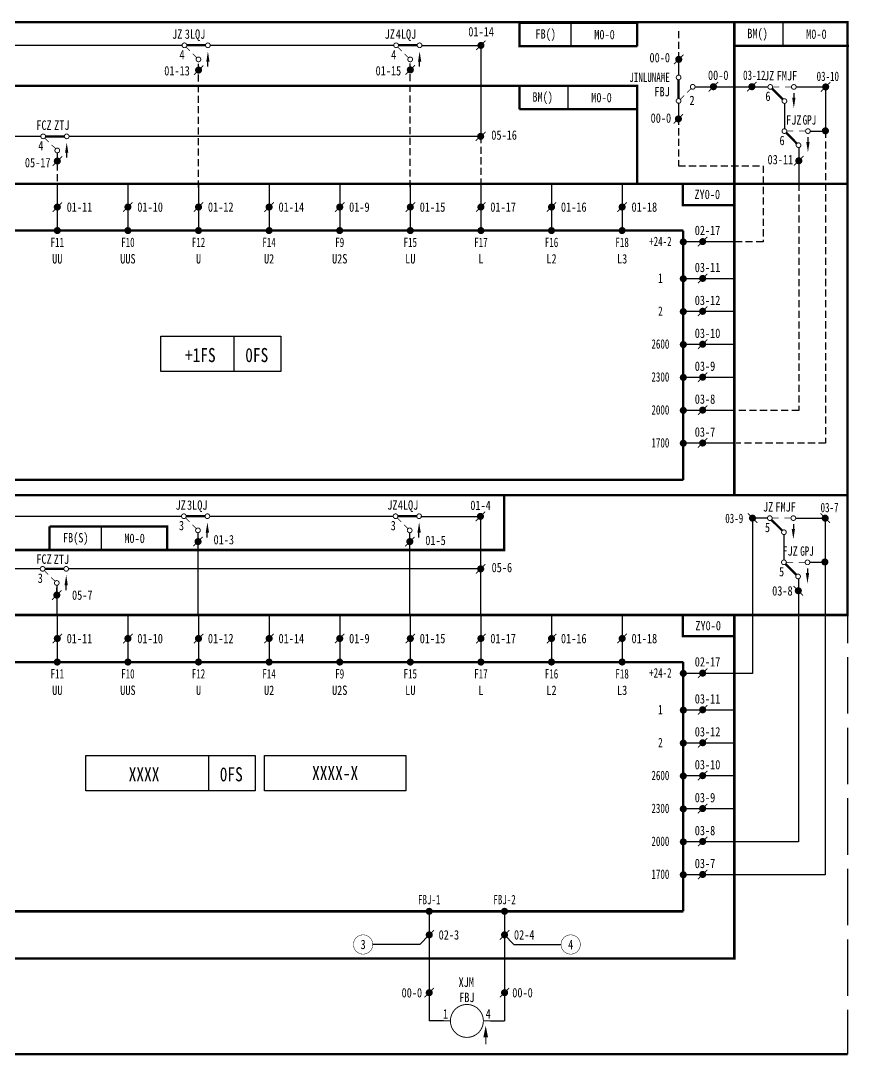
# Model space of a CAD drawing. Header units: millimetres. Extents: x 0 to 451, y -220 to 0.
# Drawn here: x 275 to 451.3, y -219.7 to 0.3 of the extents above; entities that cross this region are included whole.
import ezdxf
from ezdxf.enums import TextEntityAlignment as Align

# ---------------------------------------------------------------- set-up
doc = ezdxf.new("R2010")
doc.units = ezdxf.units.MM
doc.linetypes.add('ACAD_ISO02W100', pattern=[15, 12, -3])
doc.linetypes.add('DASHEDX2', pattern=[1.5, 1, -0.5])
for name, color, linetype in [('define', 7, 'Continuous'), ('hide', 7, 'Continuous'), ('tie', 7, 'Continuous')]:
    doc.layers.add(name, color=color, linetype=linetype)

# ---------------------------------------------------------------- blocks, each defined once
blk = doc.blocks.new('JS')
at = {"const_width": 0.75}
blk.add_lwpolyline([(-0.375, 0, -1), (0.375, 0, -1)], format="xyb", close=True, dxfattribs=at)
at = {"width": 0.7}
blk.add_attdef('Z20', text='', height=2, dxfattribs=at).set_placement((0, 1.5), align=Align.CENTER)
blk = doc.blocks.new('JTX')
at = {"const_width": 0.2}
blk.add_lwpolyline([(0, -2.5), (0, -4)], dxfattribs=at)
blk.add_solid([(-0.5, -2.5), (0.5, -2.5), (0, 0)])
blk = doc.blocks.new('JX')
at = {"const_width": 0.75}
blk.add_lwpolyline([(-0.375, 0, 1), (0.375, 0, 1)], format="xyb", close=True, dxfattribs=at)
at = {"width": 0.7}
blk.add_attdef('Z20', text='', height=2, dxfattribs=at).set_placement((0, -3.5), align=Align.CENTER)

msp = doc.modelspace()

# ---------------------------------------------------------------- linework, layer by layer
at = {"color": 7}
for p, q in [((437.05, -5), (437.05, 0)), ((392.03, -5.09), (392.03, -0.09)), ((247.21, -13.49), (377.73, -13.49)), ((391.39, -18.49), (391.39, -13.49)), ((279.32, -24.26), (255.32, -24.26)), ((372.76, -24.26), (285.32, -24.26)), ((282.82, -34.29), (282.82, -44.29)), ((297.82, -34.29), (297.82, -44.29)), ((312.82, -34.29), (312.82, -44.29)), ((327.82, -34.29), (327.82, -44.29)), ((342.82, -34.29), (342.82, -44.29)), ((357.82, -34.29), (357.82, -44.29)), ((372.82, -34.29), (372.82, -44.29)), ((387.82, -34.29), (387.82, -44.29)), ((402.82, -34.29), (402.82, -44.29)), ((304.84, -66.76), (330.28, -66.76)), ((304.84, -74.26), (304.84, -66.76)), ((320.36, -66.76), (320.36, -74.26)), ((330.28, -66.76), (330.28, -74.26)), ((330.28, -74.26), (304.84, -74.26)), ((292.19, -112.21), (292.19, -107.21)), ((279.21, -116.22), (255.21, -116.22)), ((372.66, -116.22), (285.21, -116.22)), ((282.71, -119.73), (282.71, -126.03)), ((282.71, -121.8), (282.71, -120.23)), ((282.82, -126.03), (282.82, -136.03)), ((297.82, -126.03), (297.82, -136.03)), ((312.82, -126.03), (312.82, -136.03)), ((327.82, -126.03), (327.82, -136.03)), ((342.82, -126.03), (342.82, -136.03)), ((357.82, -126.03), (357.82, -136.03)), ((372.82, -126.03), (372.82, -136.03)), ((387.82, -126.03), (387.82, -136.03)), ((402.82, -126.03), (402.82, -136.03)), ((288.85, -155.9), (324.85, -155.9)), ((288.85, -163.4), (288.85, -155.9)), ((314.94, -155.9), (314.94, -163.4)), ((324.85, -155.9), (324.85, -163.4)), ((324.85, -163.4), (288.85, -163.4)), ((361.84, -189.04), (361.84, -203.04)), ((377.84, -189.04), (377.84, -203.04)), ((361.84, -194.04), (359.84, -196.09)), ((377.84, -194.04), (379.84, -196.09)), ((359.84, -196.09), (349.84, -196.09)), ((379.84, -196.09), (389.84, -196.09)), ((361.84, -203.04), (361.84, -212.34)), ((377.84, -203.04), (377.84, -212.34)), ((364.84, -212.34), (361.84, -212.34)), ((374.84, -212.34), (377.84, -212.34))]:
    msp.add_line(p, q, dxfattribs=at)
at = {"linetype": 'DASHEDX2', "ltscale": 1.5}
for p, q in [((414.84, -7.89), (414.84, -1.31)), ((312.84, -35.11), (312.84, -8.32)), ((357.82, -35.04), (357.82, -8.32)), ((372.82, -24.21), (372.82, -34.42)), ((282.82, -27.77), (282.82, -34.07))]:
    msp.add_line(p, q, dxfattribs=at)
for p, q in [((263.71, -4.9), (309.33, -4.9)), ((315.29, -4.9), (354.3, -4.9)), ((414.77, -17.19), (414.77, -20.55)), ((426.6, -46.71), (415.63, -46.71)), ((426.66, -54.52), (415.63, -54.52)), ((426.66, -61.52), (415.63, -61.52)), ((426.66, -68.52), (415.63, -68.52)), ((426.66, -75.52), (415.63, -75.52)), ((426.66, -82.52), (415.63, -82.52)), ((426.66, -89.52), (415.63, -89.52)), ((263.6, -105.03), (309.22, -105.03)), ((315.18, -105.03), (354.2, -105.03)), ((312.73, -126.12), (312.73, -108.46)), ((357.71, -126.12), (357.71, -108.46)), ((426.6, -138.44), (415.63, -138.44)), ((426.66, -146.26), (415.63, -146.26)), ((426.66, -153.26), (415.63, -153.26)), ((426.66, -160.26), (415.63, -160.26)), ((426.66, -167.26), (415.63, -167.26)), ((426.66, -174.26), (415.63, -174.26)), ((426.66, -181.26), (415.63, -181.26))]:
    msp.add_line(p, q)
at = {"color": 7}
for points, const_width in [([(100.9, 0), (100.9, -219.4), (450.73, -219.4)], 0.5), ([(381.03, -0.09), (406.03, -0.09), (406.03, -5.09)], 0.5), ([(381.03, -0.09), (381.03, -5.09), (406.03, -5.09)], 0.5), ([(426.66, 0.08), (426.66, -34.34)], 0.5), ([(247.21, -0.31), (247.21, -13.49), (406.01, -13.49), (406.01, -34.34)], 0.5), ([(314.32, -4.9), (310.32, -4.9)], 0.5), ([(310.17, -5.25), (311.02, -6.1)], 0.15), ([(359.3, -4.9), (355.3, -4.9)], 0.5), ([(355.15, -5.25), (356, -6.1)], 0.15), ([(311.62, -6.7), (312.46, -7.54)], 0.15), ([(356.6, -6.7), (357.45, -7.54)], 0.15), ([(377.73, -13.49), (406.01, -13.49), (406.01, -34.36)], 0.5), ([(406.01, -13.49), (381.01, -13.49), (381.01, -18.49)], 0.5), ([(406.01, -13.49), (406.01, -18.49), (381.01, -18.49)], 0.5), ([(434.66, -14.1), (436.95, -16.39)], 0.5), ([(436.2, -13.75), (434.8, -13.75)], 0.15), ([(438.8, -13.75), (437.4, -13.75)], 0.15), ([(284.32, -24.26), (280.32, -24.26)], 0.5), ([(437.66, -23.49), (439.95, -25.79)], 0.5), ([(439.2, -23.14), (437.8, -23.14)], 0.15), ([(441.8, -23.14), (440.4, -23.14)], 0.15), ([(280.17, -24.61), (281.02, -25.46)], 0.15), ([(281.62, -26.06), (282.47, -26.9)], 0.15), ([(415.72, -34.34), (415.72, -38.86), (426.59, -38.86)], 0.5), ([(247.1, -100.53), (247.1, -112.21), (377.79, -112.21), (377.79, -100.46)], 0.5), ([(314.21, -105.03), (310.21, -105.03)], 0.5), ([(310.06, -105.39), (310.91, -106.23)], 0.15), ([(359.19, -105.03), (355.19, -105.03)], 0.5), ([(355.05, -105.39), (355.89, -106.23)], 0.15), ([(434.55, -105.79), (436.84, -108.08)], 0.5), ([(436.1, -105.43), (434.7, -105.43)], 0.15), ([(438.7, -105.43), (437.3, -105.43)], 0.15), ([(281.19, -107.21), (306.19, -107.21), (306.19, -112.21)], 0.5), ([(281.19, -107.21), (281.19, -112.21), (306.19, -112.21)], 0.5), ([(311.51, -106.83), (312.35, -107.68)], 0.15), ([(356.49, -106.83), (357.34, -107.68)], 0.15), ([(284.21, -116.22), (280.21, -116.22)], 0.5), ([(280.07, -116.57), (280.91, -117.42)], 0.15), ([(437.55, -115.18), (439.84, -117.47)], 0.5), ([(439.1, -114.83), (437.7, -114.83)], 0.15), ([(441.7, -114.83), (440.3, -114.83)], 0.15), ([(281.51, -118.02), (282.36, -118.86)], 0.15), ([(200.82, -126.03), (200.82, -199.04), (426.66, -199.04), (426.66, -126.03), (200.82, -126.03)], 0.5), ([(415.72, -126.03), (415.72, -130.55), (426.59, -130.55)], 0.5), ([(415.82, -136.03), (227.82, -136.03)], 0.5), ([(415.82, -189.04), (415.82, -136.03)], 0.5), ([(415.82, -189.04), (227.82, -189.04)], 0.5), ([(366.34, -212.34), (364.84, -212.34)], 0.2), ([(373.34, -212.34), (374.84, -212.34)], 0.2)]:
    msp.add_lwpolyline(points, dxfattribs=dict(at, const_width=const_width))
for points, const_width in [([(310.32, -4.9, -1), (309.32, -4.9, -1)], 0.2), ([(315.32, -4.9, -1), (314.32, -4.9, -1)], 0.2), ([(355.3, -4.9, -1), (354.3, -4.9, -1)], 0.2), ([(360.3, -4.9, -1), (359.3, -4.9, -1)], 0.2), ([(313.32, -7.9, -1), (312.32, -7.9, -1)], 0.2), ([(358.3, -7.9, -1), (357.3, -7.9, -1)], 0.2), ([(434.8, -13.75, -1), (433.8, -13.75, -1)], 0.2), ([(439.8, -13.75, -1), (438.8, -13.75, -1)], 0.2), ([(437.8, -16.75, -1), (436.8, -16.75, -1)], 0.2), ([(280.32, -24.26, -1), (279.32, -24.26, -1)], 0.2), ([(285.32, -24.26, -1), (284.32, -24.26, -1)], 0.2), ([(437.8, -23.14, -1), (436.8, -23.14, -1)], 0.2), ([(442.8, -23.14, -1), (441.8, -23.14, -1)], 0.2), ([(445.64, -23.08, 1), (446.39, -23.08, 1)], 0.75), ([(440.8, -26.14, -1), (439.8, -26.14, -1)], 0.2), ([(283.32, -27.26, -1), (282.32, -27.26, -1)], 0.2), ([(310.21, -105.03, -1), (309.21, -105.03, -1)], 0.2), ([(315.21, -105.03, -1), (314.21, -105.03, -1)], 0.2), ([(355.19, -105.03, -1), (354.19, -105.03, -1)], 0.2), ([(360.19, -105.03, -1), (359.19, -105.03, -1)], 0.2), ([(434.7, -105.43, -1), (433.7, -105.43, -1)], 0.2), ([(439.7, -105.43, -1), (438.7, -105.43, -1)], 0.2), ([(313.21, -108.03, -1), (312.21, -108.03, -1)], 0.2), ([(358.19, -108.03, -1), (357.19, -108.03, -1)], 0.2), ([(437.7, -108.43, -1), (436.7, -108.43, -1)], 0.2), ([(437.7, -114.83, -1), (436.7, -114.83, -1)], 0.2), ([(442.7, -114.83, -1), (441.7, -114.83, -1)], 0.2), ([(445.53, -114.76, 1), (446.28, -114.76, 1)], 0.75), ([(280.21, -116.22, -1), (279.21, -116.22, -1)], 0.2), ([(285.21, -116.22, -1), (284.21, -116.22, -1)], 0.2), ([(283.21, -119.22, -1), (282.21, -119.22, -1)], 0.2), ([(440.7, -117.83, -1), (439.7, -117.83, -1)], 0.2), ([(345.74, -196.09, 1), (349.84, -196.09, 1)], 0.1), ([(389.84, -196.09, 1), (393.94, -196.09, 1)], 0.1), ([(366.34, -212.34, 1), (373.34, -212.34, 1)], 0.2)]:
    msp.add_lwpolyline(points, format="xyb", close=True, dxfattribs=dict(at, const_width=const_width))
for points, const_width in [([(371.82, -5.92), (373.82, -3.92)], 0.2), ([(426.66, -5.04), (451.05, -5.04)], 0.5), ([(413.84, -8.89), (415.84, -6.89)], 0.2), ([(311.84, -11.17), (313.84, -9.17)], 0.2), ([(356.82, -11.13), (358.82, -9.13)], 0.2), ([(414.82, -16.23), (414.82, -12.23)], 0.5), ([(421.22, -14.7), (423.22, -12.7)], 0.2), ([(429.4, -14.7), (431.4, -12.7)], 0.2), ([(445.06, -14.75), (447.06, -12.75)], 0.2), ([(416.62, -14.93), (417.47, -14.09)], 0.15), ([(415.17, -16.38), (416.02, -15.53)], 0.15), ([(413.77, -21.55), (415.77, -19.55)], 0.2), ([(371.7, -25.19), (373.83, -23.33)], 0.2), ([(281.83, -30.51), (283.83, -28.51)], 0.2), ([(439.36, -30.45), (441.36, -28.45)], 0.2), ([(426.66, -34.34), (450.93, -34.34)], 0.5), ([(281.82, -40.29), (283.82, -38.29)], 0.2), ([(296.82, -40.29), (298.82, -38.29)], 0.2), ([(311.82, -40.29), (313.82, -38.29)], 0.2), ([(326.82, -40.29), (328.82, -38.29)], 0.2), ([(341.82, -40.29), (343.82, -38.29)], 0.2), ([(356.82, -40.29), (358.82, -38.29)], 0.2), ([(371.82, -40.29), (373.82, -38.29)], 0.2), ([(386.82, -40.29), (388.82, -38.29)], 0.2), ([(401.82, -40.29), (403.82, -38.29)], 0.2), ([(418.93, -47.64), (420.93, -45.64)], 0.2), ([(418.93, -55.46), (420.93, -53.46)], 0.2), ([(418.93, -62.46), (420.93, -60.46)], 0.2), ([(418.93, -69.46), (420.93, -67.46)], 0.2), ([(418.93, -76.46), (420.93, -74.46)], 0.2), ([(418.93, -83.46), (420.93, -81.46)], 0.2), ([(418.93, -90.46), (420.93, -88.46)], 0.2), ([(371.71, -106.06), (373.71, -104.06)], 0.2), ([(431.52, -106.43), (429.52, -104.43)], 0.2), ([(446.96, -106.44), (444.96, -104.44)], 0.2), ([(311.73, -111.42), (313.73, -109.42)], 0.2), ([(356.71, -111.42), (358.71, -109.42)], 0.2), ([(371.77, -117.22), (373.77, -115.22)], 0.2), ([(281.71, -122.8), (283.71, -120.8)], 0.2), ([(441.26, -121.87), (439.26, -119.87)], 0.2), ([(426.55, -126.03), (450.82, -126.03)], 0.5), ([(281.82, -132.03), (283.82, -130.03)], 0.2), ([(296.82, -132.03), (298.82, -130.03)], 0.2), ([(311.82, -132.03), (313.82, -130.03)], 0.2), ([(326.82, -132.03), (328.82, -130.03)], 0.2), ([(341.82, -132.03), (343.82, -130.03)], 0.2), ([(356.82, -132.03), (358.82, -130.03)], 0.2), ([(371.82, -132.03), (373.82, -130.03)], 0.2), ([(386.82, -132.03), (388.82, -130.03)], 0.2), ([(401.82, -132.03), (403.82, -130.03)], 0.2), ([(418.93, -139.38), (420.93, -137.38)], 0.2), ([(418.93, -147.19), (420.93, -145.19)], 0.2), ([(418.93, -154.19), (420.93, -152.19)], 0.2), ([(418.93, -161.19), (420.93, -159.19)], 0.2), ([(418.93, -168.19), (420.93, -166.19)], 0.2), ([(418.93, -175.19), (420.93, -173.19)], 0.2), ([(418.93, -182.19), (420.93, -180.19)], 0.2), ([(360.84, -195.04), (362.84, -193.04)], 0.2), ([(376.84, -195.04), (378.84, -193.04)], 0.2), ([(360.84, -207.34), (362.84, -205.34)], 0.2), ([(376.84, -207.34), (378.84, -205.34)], 0.2)]:
    msp.add_lwpolyline(points, dxfattribs=dict(const_width=const_width))
for points, const_width in [([(372.45, -4.92, 1), (373.2, -4.92, 1)], 0.75), ([(414.47, -7.89, 1), (415.22, -7.89, 1)], 0.75), ([(312.46, -10.17, 1), (313.21, -10.17, 1)], 0.75), ([(357.45, -10.13, 1), (358.2, -10.13, 1)], 0.75), ([(415.32, -11.73, -1), (414.32, -11.73, -1)], 0.2), ([(418.32, -13.73, -1), (417.32, -13.73, -1)], 0.2), ([(421.85, -13.7, 1), (422.6, -13.7, 1)], 0.75), ([(430.02, -13.7, 1), (430.77, -13.7, 1)], 0.75), ([(445.69, -13.75, 1), (446.44, -13.75, 1)], 0.75), ([(415.32, -16.73, -1), (414.32, -16.73, -1)], 0.2), ([(414.4, -20.55, 1), (415.15, -20.55, 1)], 0.75), ([(372.39, -24.23, 1), (373.14, -24.28, 1)], 0.75), ([(282.45, -29.51, 1), (283.2, -29.51, 1)], 0.75), ([(439.99, -29.45, 1), (440.74, -29.45, 1)], 0.75), ([(282.45, -39.29, 1), (283.2, -39.29, 1)], 0.75), ([(297.45, -39.29, 1), (298.2, -39.29, 1)], 0.75), ([(312.45, -39.29, 1), (313.2, -39.29, 1)], 0.75), ([(327.45, -39.29, 1), (328.2, -39.29, 1)], 0.75), ([(342.45, -39.29, 1), (343.2, -39.29, 1)], 0.75), ([(357.45, -39.29, 1), (358.2, -39.29, 1)], 0.75), ([(372.45, -39.29, 1), (373.2, -39.29, 1)], 0.75), ([(387.45, -39.29, 1), (388.2, -39.29, 1)], 0.75), ([(402.45, -39.29, 1), (403.2, -39.29, 1)], 0.75), ([(419.56, -46.64, 1), (420.31, -46.64, 1)], 0.75), ([(419.56, -54.46, 1), (420.31, -54.46, 1)], 0.75), ([(419.56, -61.46, 1), (420.31, -61.46, 1)], 0.75), ([(419.56, -68.46, 1), (420.31, -68.46, 1)], 0.75), ([(419.56, -75.46, 1), (420.31, -75.46, 1)], 0.75), ([(419.56, -82.46, 1), (420.31, -82.46, 1)], 0.75), ([(419.56, -89.46, 1), (420.31, -89.46, 1)], 0.75), ([(372.34, -105.06, 1), (373.09, -105.06, 1)], 0.75), ([(430.89, -105.43, -1), (430.14, -105.43, -1)], 0.75), ([(446.33, -105.44, -1), (445.58, -105.44, -1)], 0.75), ([(312.35, -110.42, 1), (313.1, -110.42, 1)], 0.75), ([(357.34, -110.42, 1), (358.09, -110.42, 1)], 0.75), ([(372.4, -116.22, 1), (373.15, -116.22, 1)], 0.75), ([(440.63, -120.87, -1), (439.88, -120.87, -1)], 0.75), ([(282.34, -121.8, 1), (283.09, -121.8, 1)], 0.75), ([(282.45, -131.03, 1), (283.2, -131.03, 1)], 0.75), ([(297.45, -131.03, 1), (298.2, -131.03, 1)], 0.75), ([(312.45, -131.03, 1), (313.2, -131.03, 1)], 0.75), ([(327.45, -131.03, 1), (328.2, -131.03, 1)], 0.75), ([(342.45, -131.03, 1), (343.2, -131.03, 1)], 0.75), ([(357.45, -131.03, 1), (358.2, -131.03, 1)], 0.75), ([(372.45, -131.03, 1), (373.2, -131.03, 1)], 0.75), ([(387.45, -131.03, 1), (388.2, -131.03, 1)], 0.75), ([(402.45, -131.03, 1), (403.2, -131.03, 1)], 0.75), ([(419.56, -138.38, 1), (420.31, -138.38, 1)], 0.75), ([(419.56, -146.19, 1), (420.31, -146.19, 1)], 0.75), ([(419.56, -153.19, 1), (420.31, -153.19, 1)], 0.75), ([(419.56, -160.19, 1), (420.31, -160.19, 1)], 0.75), ([(419.56, -167.19, 1), (420.31, -167.19, 1)], 0.75), ([(419.56, -174.19, 1), (420.31, -174.19, 1)], 0.75), ([(419.56, -181.19, 1), (420.31, -181.19, 1)], 0.75), ([(361.47, -194.04, 1), (362.22, -194.04, 1)], 0.75), ([(377.47, -194.04, 1), (378.22, -194.04, 1)], 0.75), ([(361.47, -206.34, 1), (362.22, -206.34, 1)], 0.75), ([(377.47, -206.34, 1), (378.22, -206.34, 1)], 0.75)]:
    msp.add_lwpolyline(points, format="xyb", close=True, dxfattribs=dict(const_width=const_width))
for points in [[(314.82, -6.2, 0, 0.7, 0), (314.82, -8.4, 0.7, 0.7, 0)], [(359.8, -6.2, 0, 0.7, 0), (359.8, -8.4, 0.7, 0.7, 0)], [(439.3, -18.25, 0, 0.7, 0), (439.3, -16.05, 0.7, 0.7, 0)], [(284.82, -25.56, 0, 0.7, 0), (284.82, -27.76, 0.7, 0.7, 0)], [(442.3, -27.64, 0, 0.7, 0), (442.3, -25.44, 0.7, 0.7, 0)], [(314.71, -106.33, 0, 0.7, 0), (314.71, -108.53, 0.7, 0.7, 0)], [(359.69, -106.33, 0, 0.7, 0), (359.69, -108.53, 0.7, 0.7, 0)], [(439.2, -109.93, 0, 0.7, 0), (439.2, -107.73, 0.7, 0.7, 0)], [(284.71, -117.52, 0, 0.7, 0), (284.71, -119.72, 0.7, 0.7, 0)], [(442.2, -119.33, 0, 0.7, 0), (442.2, -117.13, 0.7, 0.7, 0)]]:
    msp.add_lwpolyline(points, format="xyseb", dxfattribs=at)
for points in [[(360.17, -4.92), (372.82, -4.92), (372.82, -24.24)], [(414.84, -11.23), (414.84, -7.43)], [(418.3, -13.7), (433.83, -13.7)], [(439.79, -13.75), (446.06, -13.75), (446.05, -23.13)], [(437.3, -17.26), (437.3, -22.64)], [(442.75, -23.13), (446.05, -23.13)], [(440.36, -26.65), (440.36, -34.36)], [(360.07, -105.06), (372.71, -105.06), (372.71, -125.71)], [(433.7, -105.43), (430.52, -105.43), (430.52, -126.1)], [(439.69, -105.44), (445.96, -105.44), (445.96, -126.03)], [(437.19, -108.94), (437.19, -114.33)], [(442.64, -114.81), (445.94, -114.81)], [(440.26, -118.34), (440.26, -126.04)], [(430.52, -126.03), (430.52, -138.44), (426.21, -138.44)], [(430.52, -126.03), (430.52, -138.44), (426.21, -138.44)], [(445.96, -126.03), (445.96, -181.26), (426.61, -181.26)], [(440.26, -126.03), (440.26, -174.26), (426.66, -174.26)]]:
    msp.add_lwpolyline(points)
for points in [[(314.77, -9.4), (314.77, -8.4)], [(359.76, -9.4), (359.76, -8.4)], [(439.3, -15.05), (439.3, -16.05)], [(442.3, -24.44), (442.3, -25.44)], [(284.82, -28.76), (284.82, -27.76)], [(439.2, -106.73), (439.2, -107.73)], [(314.67, -109.53), (314.67, -108.53)], [(359.65, -109.53), (359.65, -108.53)], [(442.2, -116.13), (442.2, -117.13)], [(284.71, -120.72), (284.71, -119.72)]]:
    msp.add_lwpolyline(points, dxfattribs=at)
msp.add_lwpolyline([(416.82, -12.73, 0, 0, 0), (416.82, -11.73, 0.8, 0, 0), (416.82, -9.53, 0, 0, 0)], format="xyseb")
at = {"linetype": 'DASHEDX2', "ltscale": 1.5}
for points in [[(414.77, -20.3), (414.77, -30.52), (432.8, -30.52), (432.8, -46.71), (426.6, -46.71)], [(446.06, -23.08), (446.06, -89.52), (427.07, -89.52)], [(440.36, -34.34), (440.36, -82.52), (426.35, -82.52)]]:
    msp.add_lwpolyline(points, dxfattribs=at)
at = {"color": 7, "const_width": 0.5}
msp.add_lwpolyline([(200.82, -100.53), (426.66, -100.53), (426.66, -34.34), (200.82, -34.34)], close=True, dxfattribs=at)
at = {"color": 7, "linetype": 'DASHEDX2', "ltscale": 1.5, "const_width": 0.5}
for points in [[(415.82, -44.29), (227.82, -44.29)], [(415.82, -97.31), (415.82, -44.29)], [(415.82, -97.31), (227.82, -97.31)]]:
    msp.add_lwpolyline(points, dxfattribs=at)
msp.add_lwpolyline([(326.85, -155.88), (356.85, -155.88), (356.85, -163.4), (326.85, -163.4)], close=True)
at = {"layer": 'define', "const_width": 0.5}
for points in [[(217.72, 0), (450.73, 0), (450.73, -100.53)], [(200.82, -100.53), (200.82, -126.03), (450.73, -126.03), (450.73, -100.53), (200.82, -100.53)]]:
    msp.add_lwpolyline(points, dxfattribs=at)
at = {"layer": 'hide', "linetype": 'ACAD_ISO02W100'}
msp.add_lwpolyline([(0, 0), (450.73, 0), (450.73, -219.4), (0, -219.4)], close=True, dxfattribs=at)

# ---------------------------------------------------------------- block references
at = {"color": 7}
for name, p, values in [('JX', (282.82, -44.29), {'Z20': 'F11'}), ('JX', (297.82, -44.29), {'Z20': 'F10'}), ('JX', (312.82, -44.29), {'Z20': 'F12'}), ('JX', (327.82, -44.29), {'Z20': 'F14'}), ('JX', (342.82, -44.29), {'Z20': 'F9'}), ('JX', (357.82, -44.29), {'Z20': 'F15'}), ('JX', (372.82, -44.29), {'Z20': 'F17'}), ('JX', (387.82, -44.29), {'Z20': 'F16'}), ('JX', (402.82, -44.29), {'Z20': 'F18'}), ('JX', (282.82, -136.03), {'Z20': 'F11'}), ('JX', (297.82, -136.03), {'Z20': 'F10'}), ('JX', (312.82, -136.03), {'Z20': 'F12'}), ('JX', (327.82, -136.03), {'Z20': 'F14'}), ('JX', (342.82, -136.03), {'Z20': 'F9'}), ('JX', (357.82, -136.03), {'Z20': 'F15'}), ('JX', (372.82, -136.03), {'Z20': 'F17'}), ('JX', (387.82, -136.03), {'Z20': 'F16'}), ('JX', (402.82, -136.03), {'Z20': 'F18'}), ('JS', (361.84, -189.04), {'Z20': 'FBJ-1'}), ('JS', (377.84, -189.04), {'Z20': 'FBJ-2'})]:
    msp.add_blockref(name, p, dxfattribs=at).add_auto_attribs(values)
ref = msp.add_blockref('JS', (415.82, -46.71), dxfattribs=at)
ref.add_attrib('Z20', '+24-2', dxfattribs={"height": 2, "width": 0.7}).set_placement((410.95, -47.59), align=Align.CENTER)
ref = msp.add_blockref('JS', (415.82, -54.52), dxfattribs=at)
ref.add_attrib('Z20', '1', dxfattribs={"height": 2, "width": 0.7}).set_placement((410.95, -55.41), align=Align.CENTER)
ref = msp.add_blockref('JS', (415.82, -61.52), dxfattribs=at)
ref.add_attrib('Z20', '2', dxfattribs={"height": 2, "width": 0.7}).set_placement((410.95, -62.41), align=Align.CENTER)
ref = msp.add_blockref('JS', (415.82, -68.52), dxfattribs=at)
ref.add_attrib('Z20', '2600', dxfattribs={"height": 2, "width": 0.7}).set_placement((410.95, -69.41), align=Align.CENTER)
ref = msp.add_blockref('JS', (415.82, -75.52), dxfattribs=at)
ref.add_attrib('Z20', '2300', dxfattribs={"height": 2, "width": 0.7}).set_placement((410.95, -76.41), align=Align.CENTER)
ref = msp.add_blockref('JS', (415.82, -82.52), dxfattribs=at)
ref.add_attrib('Z20', '2000', dxfattribs={"height": 2, "width": 0.7}).set_placement((410.95, -83.41), align=Align.CENTER)
ref = msp.add_blockref('JS', (415.82, -89.52), dxfattribs=at)
ref.add_attrib('Z20', '1700', dxfattribs={"height": 2, "width": 0.7}).set_placement((410.95, -90.41), align=Align.CENTER)
ref = msp.add_blockref('JS', (415.82, -138.44), dxfattribs=at)
ref.add_attrib('Z20', '+24-2', dxfattribs={"height": 2, "width": 0.7}).set_placement((410.95, -139.33), align=Align.CENTER)
ref = msp.add_blockref('JS', (415.82, -146.26), dxfattribs=at)
ref.add_attrib('Z20', '1', dxfattribs={"height": 2, "width": 0.7}).set_placement((410.95, -147.14), align=Align.CENTER)
ref = msp.add_blockref('JS', (415.82, -153.26), dxfattribs=at)
ref.add_attrib('Z20', '2', dxfattribs={"height": 2, "width": 0.7}).set_placement((410.95, -154.14), align=Align.CENTER)
ref = msp.add_blockref('JS', (415.82, -160.26), dxfattribs=at)
ref.add_attrib('Z20', '2600', dxfattribs={"height": 2, "width": 0.7}).set_placement((410.95, -161.14), align=Align.CENTER)
ref = msp.add_blockref('JS', (415.82, -167.26), dxfattribs=at)
ref.add_attrib('Z20', '2300', dxfattribs={"height": 2, "width": 0.7}).set_placement((410.95, -168.14), align=Align.CENTER)
ref = msp.add_blockref('JS', (415.82, -174.26), dxfattribs=at)
ref.add_attrib('Z20', '2000', dxfattribs={"height": 2, "width": 0.7}).set_placement((410.95, -175.14), align=Align.CENTER)
ref = msp.add_blockref('JS', (415.82, -181.26), dxfattribs=at)
ref.add_attrib('Z20', '1700', dxfattribs={"height": 2, "width": 0.7}).set_placement((410.95, -182.14), align=Align.CENTER)
msp.add_blockref('JTX', (373.84, -213.34), dxfattribs=at)

# ---------------------------------------------------------------- texts
at = {"color": 4, "width": 0.8}
for s, p in [('JZ', (309.39, -3.51)), ('JZ', (354.55, -3.51)), ('JZ', (435.14, -12.36)), ('FJZ', (440.93, -21.76)), ('FCZ', (281.62, -22.88))]:
    msp.add_text(s, height=2, dxfattribs=at).set_placement(p, align=Align.RIGHT)
at = {"color": 7}
for s, width, p in [('3LQJ', 0.8, (309.91, -3.51)), ('4LQJ', 0.8, (354.73, -3.51)), ('FMJF', 0.8, (435.66, -12.36)), ('2', 0.8, (417.13, -17.61)), ('GPJ', 0.7, (441.18, -21.76)), ('ZTJ', 0.8, (282.16, -22.88)), ('01-11', 0.8, (284.82, -40.29)), ('01-10', 0.8, (299.82, -40.29)), ('01-12', 0.8, (314.82, -40.29)), ('01-14', 0.8, (329.82, -40.29)), ('01-9', 0.8, (344.82, -40.29)), ('01-15', 0.8, (359.82, -40.29)), ('01-17', 0.8, (374.82, -40.29)), ('01-16', 0.8, (389.82, -40.29)), ('01-18', 0.8, (404.82, -40.29)), ('02-17', 0.8, (418.25, -45.24)), ('03-11', 0.8, (418.25, -53.12)), ('03-12', 0.8, (418.25, -60.12)), ('03-10', 0.8, (418.25, -67.12)), ('03-9', 0.8, (418.25, -74.12)), ('03-8', 0.8, (418.25, -81.12)), ('03-7', 0.8, (418.25, -88.12)), ('3LQJ', 0.8, (310.38, -103.65)), ('4LQJ', 0.8, (355.16, -103.65)), ('FMJF', 0.8, (435.39, -104.05)), ('GPJ', 0.7, (440.66, -113.44)), ('ZTJ', 0.8, (282.06, -115.17)), ('4', 0.8, (373.84, -211.84))]:
    msp.add_text(s, height=2, dxfattribs=dict(at, width=width)).set_placement(p)
at = {"color": 7, "width": 0.8}
for s, height, p in [('01-14', 2, (372.86, -3)), ('FBJ', 2, (411.31, -15.75)), ('05-16', 2, (377.75, -24.98)), ('UU', 2, (282.82, -51.29)), ('UUS', 2, (297.82, -51.29)), ('U', 2, (312.82, -51.29)), ('U2', 2, (327.82, -51.29)), ('U2S', 2, (342.82, -51.29)), ('LU', 2, (357.82, -51.29)), ('L', 2, (372.82, -51.29)), ('L2', 2, (387.82, -51.29)), ('L3', 2, (402.82, -51.29)), ('+1FS', 3, (313.2, -72.26)), ('UU', 2, (282.82, -143.03)), ('UUS', 2, (297.82, -143.03)), ('U', 2, (312.82, -143.03)), ('U2', 2, (327.82, -143.03)), ('U2S', 2, (342.82, -143.03)), ('LU', 2, (357.82, -143.03)), ('L', 2, (372.82, -143.03)), ('L2', 2, (387.82, -143.03)), ('L3', 2, (402.82, -143.03)), ('FBJ', 2, (369.84, -208.34))]:
    msp.add_text(s, height=height, dxfattribs=at).set_placement(p, align=Align.CENTER)
at = {"color": 4}
for s, width, p in [('FB()', 0.8, (386.58, -2.63)), ('M0-0', 0.8, (399.08, -2.63)), ('BM()', 0.8, (431.6, -2.54)), ('M0-0', 0.8, (444.1, -2.54)), ('JINLUNAME', 0.7, (408.65, -11.71)), ('BM()', 0.8, (385.94, -16.03)), ('M0-0', 0.8, (398.44, -16.03)), ('ZY0-0', 0.8, (420.91, -36.61))]:
    msp.add_text(s, height=2, dxfattribs=dict(at, width=width)).set_placement(p, align=Align.MIDDLE)
at = {"color": 7, "width": 0.8}
for s, p in [('4', (309.32, -6.9)), ('4', (354.3, -6.9)), ('6', (433.8, -15.75)), ('6', (436.8, -25.14)), ('4', (279.32, -26.26)), ('3', (309.21, -107.03)), ('3', (354.19, -107.03)), ('5', (433.7, -107.43)), ('5', (436.7, -116.83)), ('3', (279.21, -118.22)), ('3', (347.79, -196.09)), ('4', (391.89, -196.09))]:
    msp.add_text(s, height=2, dxfattribs=at).set_placement(p, align=Align.MIDDLE)
at = {"color": 4, "width": 0.8}
for p in [(412.99, -7.52), (425.41, -11.26), (413.23, -20.37)]:
    msp.add_text('00-0', height=2, dxfattribs=at).set_placement(p, align=Align.MIDDLE_RIGHT)
at = {"color": 7}
for s, width, p in [('01-13', 0.8, (310.98, -10.31)), ('01-15', 0.8, (355.88, -10.31)), ('03-12', 0.7, (433.28, -11.26)), ('03-11', 0.8, (439.16, -29.2)), ('05-17', 0.8, (281.38, -29.84))]:
    msp.add_text(s, height=2, dxfattribs=dict(at, width=width)).set_placement(p, align=Align.MIDDLE_RIGHT)
at = {"color": 7, "lineweight": -2, "width": 0.7}
msp.add_text('03-10', height=2, dxfattribs=at).set_placement((448.9, -11.49), align=Align.MIDDLE_RIGHT)
at = {"color": 4, "width": 0.8}
msp.add_text('0FS', height=3, dxfattribs=at).set_placement((325.2, -72.26), align=Align.CENTER)
at = {"color": 3, "width": 0.8}
for s, p in [('JZ', (310.12, -103.65)), ('JZ', (355.1, -103.63)), ('JZ', (434.93, -104.03)), ('FJZ', (440.14, -113.42)), ('FCZ', (281.63, -115.14))]:
    msp.add_text(s, height=2, dxfattribs=at).set_placement(p, align=Align.RIGHT)
msp.add_text('FB(S)', height=2, dxfattribs=at).set_placement((286.74, -109.75), align=Align.MIDDLE)
at = {"color": 5, "width": 0.8}
for s, p in [('M0-0', (299.24, -109.75)), ('ZY0-0', (421.1, -128.31))]:
    msp.add_text(s, height=2, dxfattribs=at).set_placement(p, align=Align.MIDDLE)
at = {"color": 3, "width": 0.8}
for s, p in [('01-10', (299.82, -132.03)), ('01-14', (329.82, -132.03)), ('01-9', (344.82, -132.03)), ('01-16', (389.82, -132.03)), ('01-18', (404.82, -132.03)), ('03-11', (418.25, -144.85)), ('03-12', (418.25, -151.85)), ('03-10', (418.25, -158.85)), ('03-9', (418.25, -165.85))]:
    msp.add_text(s, height=2, dxfattribs=at).set_placement(p)
at = {"color": 6, "width": 0.8}
for s, p in [('0FS', (319.78, -161.4)), ('XXXX', (301.25, -161.4))]:
    msp.add_text(s, height=3, dxfattribs=at).set_placement(p, align=Align.CENTER)
msp.add_text('XXXX-X', height=3, dxfattribs=at).set_placement((341.85, -159.64), align=Align.MIDDLE)
at = {"color": 3, "width": 0.8}
msp.add_text('XJM', height=2, dxfattribs=at).set_placement((369.71, -205.1), align=Align.CENTER)
at = {"color": 7, "width": 0.8}
msp.add_text('1', height=2, dxfattribs=at).set_placement((365.84, -211.84), align=Align.RIGHT)
at = {"layer": 'tie', "color": 3, "width": 0.8}
for s, p in [('01-4', (372.75, -103.71)), ('05-6', (377.27, -116.94))]:
    msp.add_text(s, height=2, dxfattribs=at).set_placement(p, align=Align.CENTER)
at = {"layer": 'tie', "color": 3, "lineweight": -2, "width": 0.7}
msp.add_text('03-7', height=2, dxfattribs=at).set_placement((448.79, -103.18), align=Align.MIDDLE_RIGHT)
at = {"layer": 'tie', "color": 3}
for s, width, p in [('03-9', 0.7, (428.54, -105.48)), ('01-3', 0.8, (320.37, -110.01)), ('01-5', 0.8, (365.36, -110.16)), ('05-7', 0.8, (290.3, -121.8)), ('03-8', 0.8, (439.05, -120.89))]:
    msp.add_text(s, height=2, dxfattribs=dict(at, width=width)).set_placement(p, align=Align.MIDDLE_RIGHT)
at = {"layer": 'tie', "color": 3, "width": 0.8}
for s, p in [('01-11', (284.82, -132.03)), ('01-12', (314.82, -132.03)), ('01-15', (359.82, -132.03)), ('01-17', (374.82, -132.03)), ('02-17', (418.25, -136.98)), ('03-8', (418.25, -172.85)), ('03-7', (418.25, -179.85)), ('00-0', (379.48, -207.33))]:
    msp.add_text(s, height=2, dxfattribs=at).set_placement(p)
for s, p in [('02-3', (363.84, -194.04)), ('02-4', (379.84, -194.04))]:
    msp.add_text(s, height=2, dxfattribs=at).set_placement(p, align=Align.MIDDLE_LEFT)
msp.add_text('00-0', height=2, dxfattribs=at).set_placement((360.32, -207.35), align=Align.RIGHT)

doc.saveas('drawing.dxf')
